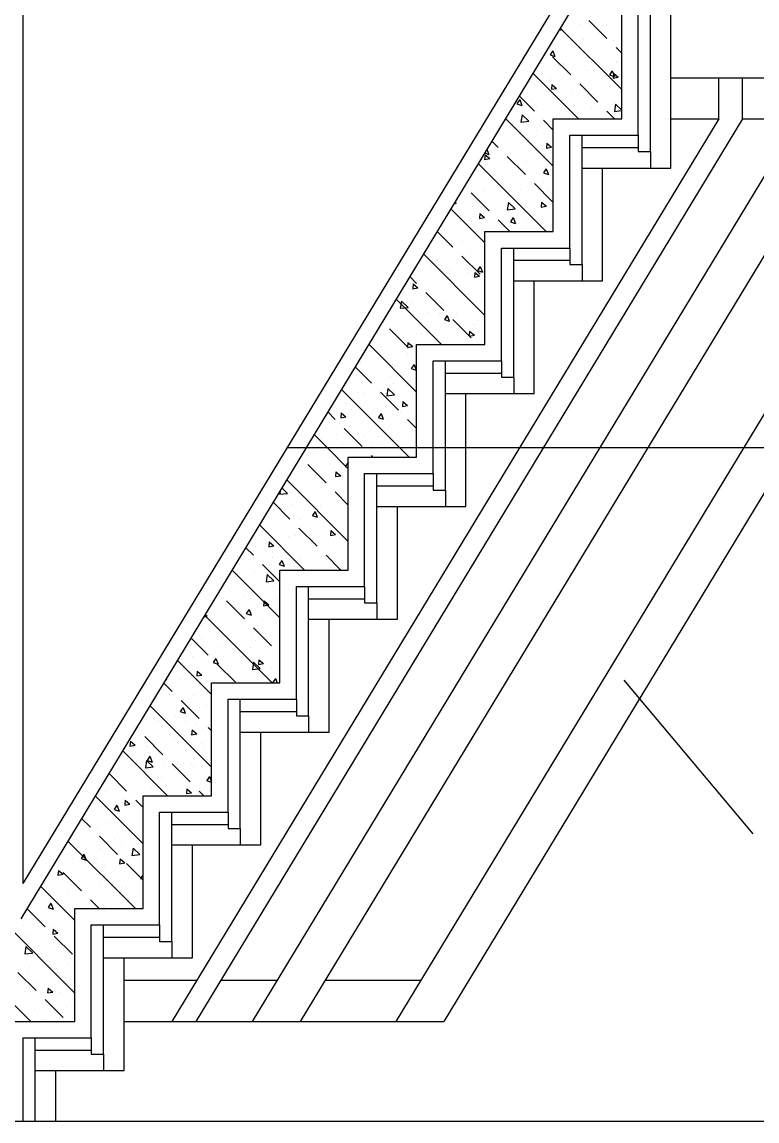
# Model space of a CAD drawing. Extents: x 3907.4 to 3911.57, y -3054.42 to -3053.7.
# Drawn here: x 3911.3325 to 3911.4222, y -3054.3402 to -3054.2063 of the extents above; entities that cross this region are included whole.
import ezdxf

# ---------------------------------------------------------------- set-up
doc = ezdxf.new("R2010")
doc.units = 0
doc.header["$LTSCALE"] = 2
doc.header["$MEASUREMENT"] = 0
doc.linetypes.add('ACAD_ISO07W100', pattern=[3.5, 0.5, -3])
for name, color, linetype in [('BLK-DOG', 2, 'CONTINUOUS'), ('DUVAR', 7, 'CONTINUOUS'), ('OLÇÜ', 6, 'CONTINUOUS'), ('SıVA', 6, 'CONTINUOUS'), ('TARAMA', 9, 'CONTINUOUS'), ('TEXT', 11, 'CONTINUOUS')]:
    doc.layers.add(name, color=color, linetype=linetype)

msp = doc.modelspace()

# ---------------------------------------------------------------- linework, layer by layer
at = {"layer": 'BLK-DOG'}
for p, q in [((3911.41167, -3054.21307), (3911.45067, -3054.21307)), ((3911.41167, -3054.21307), (3911.45067, -3054.21307)), ((3911.4175, -3054.21807), (3911.4175, -3054.21307)), ((3911.42042, -3054.21807), (3911.42042, -3054.21307)), ((3911.4175, -3054.21807), (3911.35083, -3054.32807)), ((3911.42042, -3054.21807), (3911.35376, -3054.32807)), ((3911.42728, -3054.21807), (3911.36061, -3054.32807)), ((3911.43313, -3054.21807), (3911.36646, -3054.32807)), ((3911.44482, -3054.21807), (3911.37815, -3054.32807)), ((3911.45067, -3054.21807), (3911.384, -3054.32807)), ((3911.41167, -3054.21807), (3911.4175, -3054.21807)), ((3911.42042, -3054.21807), (3911.42728, -3054.21807)), ((3911.345, -3054.32307), (3911.35386, -3054.32307)), ((3911.35679, -3054.32307), (3911.36364, -3054.32307)), ((3911.36949, -3054.32307), (3911.38118, -3054.32307)), ((3911.345, -3054.32807), (3911.384, -3054.32807))]:
    msp.add_line(p, q, dxfattribs=at)
at = {"layer": 'DUVAR', "color": 4}
for p, q in [((3911.40567, -3054.21807), (3911.40567, -3054.15307)), ((3911.40067, -3054.20292), (3911.3324, -3054.31557)), ((3911.39733, -3054.23182), (3911.39733, -3054.21807)), ((3911.39733, -3054.21807), (3911.40567, -3054.21807)), ((3911.389, -3054.24557), (3911.389, -3054.23182)), ((3911.389, -3054.23182), (3911.39733, -3054.23182)), ((3911.38067, -3054.25932), (3911.38067, -3054.24557)), ((3911.38067, -3054.24557), (3911.389, -3054.24557)), ((3911.37233, -3054.27307), (3911.37233, -3054.25932)), ((3911.37233, -3054.25932), (3911.38067, -3054.25932)), ((3911.364, -3054.28682), (3911.364, -3054.27307)), ((3911.364, -3054.27307), (3911.37233, -3054.27307)), ((3911.35567, -3054.30057), (3911.35567, -3054.28682)), ((3911.35567, -3054.28682), (3911.364, -3054.28682)), ((3911.34733, -3054.31432), (3911.34733, -3054.30057)), ((3911.34733, -3054.30057), (3911.35567, -3054.30057)), ((3911.339, -3054.32807), (3911.339, -3054.31432)), ((3911.339, -3054.31432), (3911.34733, -3054.31432)), ((3911.33067, -3054.32807), (3911.339, -3054.32807))]:
    msp.add_line(p, q, dxfattribs=at)
at = {"layer": 'DUVAR', "color": 3}
for p, q in [((3911.40917, -3054.22207), (3911.40917, -3054.16757)), ((3911.40083, -3054.23582), (3911.40083, -3054.22007)), ((3911.40767, -3054.22007), (3911.40767, -3054.22207)), ((3911.40767, -3054.22007), (3911.40767, -3054.22207)), ((3911.40083, -3054.22157), (3911.40767, -3054.22157)), ((3911.40767, -3054.22207), (3911.40917, -3054.22207)), ((3911.40767, -3054.22207), (3911.40917, -3054.22207)), ((3911.3925, -3054.24957), (3911.3925, -3054.23382)), ((3911.39933, -3054.23382), (3911.39933, -3054.23582)), ((3911.39933, -3054.23382), (3911.39933, -3054.23582)), ((3911.3925, -3054.23532), (3911.39933, -3054.23532)), ((3911.39933, -3054.23582), (3911.40083, -3054.23582)), ((3911.39933, -3054.23582), (3911.40083, -3054.23582)), ((3911.38417, -3054.26332), (3911.38417, -3054.24757)), ((3911.391, -3054.24757), (3911.391, -3054.24957)), ((3911.391, -3054.24757), (3911.391, -3054.24957)), ((3911.38417, -3054.24907), (3911.391, -3054.24907)), ((3911.391, -3054.24957), (3911.3925, -3054.24957)), ((3911.391, -3054.24957), (3911.3925, -3054.24957)), ((3911.37583, -3054.27707), (3911.37583, -3054.26132)), ((3911.38267, -3054.26132), (3911.38267, -3054.26332)), ((3911.38267, -3054.26132), (3911.38267, -3054.26332)), ((3911.37583, -3054.26282), (3911.38267, -3054.26282)), ((3911.38267, -3054.26332), (3911.38417, -3054.26332)), ((3911.38267, -3054.26332), (3911.38417, -3054.26332)), ((3911.3675, -3054.29082), (3911.3675, -3054.27507)), ((3911.37433, -3054.27507), (3911.37433, -3054.27707)), ((3911.37433, -3054.27507), (3911.37433, -3054.27707)), ((3911.3675, -3054.27657), (3911.37433, -3054.27657)), ((3911.37433, -3054.27707), (3911.37583, -3054.27707)), ((3911.37433, -3054.27707), (3911.37583, -3054.27707)), ((3911.35917, -3054.30457), (3911.35917, -3054.28882)), ((3911.366, -3054.28882), (3911.366, -3054.29082)), ((3911.366, -3054.28882), (3911.366, -3054.29082)), ((3911.35917, -3054.29032), (3911.366, -3054.29032)), ((3911.366, -3054.29082), (3911.3675, -3054.29082)), ((3911.366, -3054.29082), (3911.3675, -3054.29082)), ((3911.35083, -3054.31832), (3911.35083, -3054.30257)), ((3911.35767, -3054.30257), (3911.35767, -3054.30457)), ((3911.35767, -3054.30257), (3911.35767, -3054.30457)), ((3911.35083, -3054.30407), (3911.35767, -3054.30407)), ((3911.35767, -3054.30457), (3911.35917, -3054.30457)), ((3911.35767, -3054.30457), (3911.35917, -3054.30457)), ((3911.3425, -3054.33207), (3911.3425, -3054.31632)), ((3911.34933, -3054.31632), (3911.34933, -3054.31832)), ((3911.34933, -3054.31632), (3911.34933, -3054.31832)), ((3911.3425, -3054.31782), (3911.34933, -3054.31782)), ((3911.34933, -3054.31832), (3911.35083, -3054.31832)), ((3911.34933, -3054.31832), (3911.35083, -3054.31832)), ((3911.33417, -3054.34022), (3911.33417, -3054.33007)), ((3911.341, -3054.33007), (3911.341, -3054.33207)), ((3911.341, -3054.33007), (3911.341, -3054.33207)), ((3911.33417, -3054.33157), (3911.341, -3054.33157)), ((3911.341, -3054.33207), (3911.3425, -3054.33207)), ((3911.341, -3054.33207), (3911.3425, -3054.33207))]:
    msp.add_line(p, q, dxfattribs=at)
at = {"layer": 'DUVAR', "color": 2}
for p, q in [((3911.41167, -3054.22407), (3911.41167, -3054.16757)), ((3911.40917, -3054.22207), (3911.40917, -3054.22407)), ((3911.40917, -3054.22207), (3911.40917, -3054.22407)), ((3911.40083, -3054.22407), (3911.41167, -3054.22407)), ((3911.40333, -3054.23782), (3911.40333, -3054.22407)), ((3911.40083, -3054.23582), (3911.40083, -3054.23782)), ((3911.40083, -3054.23582), (3911.40083, -3054.23782)), ((3911.3925, -3054.23782), (3911.40333, -3054.23782)), ((3911.395, -3054.25157), (3911.395, -3054.23782)), ((3911.3925, -3054.24957), (3911.3925, -3054.25157)), ((3911.3925, -3054.24957), (3911.3925, -3054.25157)), ((3911.38417, -3054.25157), (3911.395, -3054.25157)), ((3911.38667, -3054.26532), (3911.38667, -3054.25157)), ((3911.38417, -3054.26332), (3911.38417, -3054.26532)), ((3911.38417, -3054.26332), (3911.38417, -3054.26532)), ((3911.37583, -3054.26532), (3911.38667, -3054.26532)), ((3911.37833, -3054.27907), (3911.37833, -3054.26532)), ((3911.37583, -3054.27707), (3911.37583, -3054.27907)), ((3911.37583, -3054.27707), (3911.37583, -3054.27907)), ((3911.3675, -3054.27907), (3911.37833, -3054.27907)), ((3911.37, -3054.29282), (3911.37, -3054.27907)), ((3911.3675, -3054.29082), (3911.3675, -3054.29282)), ((3911.3675, -3054.29082), (3911.3675, -3054.29282)), ((3911.35917, -3054.29282), (3911.37, -3054.29282)), ((3911.36167, -3054.30657), (3911.36167, -3054.29282)), ((3911.35917, -3054.30457), (3911.35917, -3054.30657)), ((3911.35917, -3054.30457), (3911.35917, -3054.30657)), ((3911.35083, -3054.30657), (3911.36167, -3054.30657)), ((3911.35333, -3054.32032), (3911.35333, -3054.30657)), ((3911.35083, -3054.31832), (3911.35083, -3054.32032)), ((3911.35083, -3054.31832), (3911.35083, -3054.32032)), ((3911.3425, -3054.32032), (3911.35333, -3054.32032)), ((3911.345, -3054.33407), (3911.345, -3054.32032)), ((3911.3425, -3054.33207), (3911.3425, -3054.33407)), ((3911.3425, -3054.33207), (3911.3425, -3054.33407)), ((3911.33417, -3054.33407), (3911.345, -3054.33407)), ((3911.33667, -3054.34022), (3911.33667, -3054.33407))]:
    msp.add_line(p, q, dxfattribs=at)
at = {"layer": 'OLÇÜ', "color": 6}
for p, q in [((3911.40387, -3054.2083), (3911.40166, -3054.20609)), ((3911.40567, -3054.21451), (3911.39818, -3054.20702)), ((3911.40567, -3054.21009), (3911.40498, -3054.2094)), ((3911.39945, -3054.21272), (3911.39724, -3054.21051)), ((3911.40039, -3054.21807), (3911.39484, -3054.21253)), ((3911.40277, -3054.21603), (3911.40056, -3054.21382)), ((3911.39503, -3054.21714), (3911.39318, -3054.21528)), ((3911.39733, -3054.22386), (3911.39151, -3054.21803)), ((3911.39733, -3054.21944), (3911.39614, -3054.21824)), ((3911.40481, -3054.21807), (3911.40387, -3054.21714)), ((3911.39061, -3054.22155), (3911.38984, -3054.22078)), ((3911.39646, -3054.23182), (3911.38817, -3054.22353)), ((3911.39393, -3054.22487), (3911.39172, -3054.22266)), ((3911.39724, -3054.22818), (3911.39503, -3054.22597)), ((3911.38951, -3054.22929), (3911.3873, -3054.22708)), ((3911.389, -3054.2332), (3911.38484, -3054.22904)), ((3911.39204, -3054.23182), (3911.39061, -3054.23039)), ((3911.38509, -3054.23371), (3911.38317, -3054.23179)), ((3911.389, -3054.24204), (3911.3815, -3054.23454)), ((3911.3884, -3054.23702), (3911.38619, -3054.23481)), ((3911.38067, -3054.23813), (3911.37984, -3054.23729)), ((3911.38398, -3054.24144), (3911.38177, -3054.23923)), ((3911.38369, -3054.24557), (3911.37817, -3054.24004)), ((3911.37956, -3054.24586), (3911.37736, -3054.24365)), ((3911.3873, -3054.24476), (3911.38509, -3054.24255)), ((3911.38067, -3054.25138), (3911.37483, -3054.24555)), ((3911.37515, -3054.25028), (3911.37316, -3054.2483)), ((3911.37863, -3054.25818), (3911.3715, -3054.25105)), ((3911.37846, -3054.2536), (3911.37625, -3054.25139)), ((3911.37073, -3054.2547), (3911.36983, -3054.2538)), ((3911.37404, -3054.25801), (3911.37183, -3054.25581)), ((3911.38067, -3054.2558), (3911.37956, -3054.2547)), ((3911.36979, -3054.25818), (3911.36816, -3054.25656)), ((3911.37233, -3054.26073), (3911.36979, -3054.25818)), ((3911.37976, -3054.25932), (3911.37863, -3054.25818)), ((3911.37534, -3054.25932), (3911.37515, -3054.25912)), ((3911.36962, -3054.26243), (3911.36741, -3054.26022)), ((3911.37233, -3054.26957), (3911.36483, -3054.26206)), ((3911.37233, -3054.26515), (3911.37073, -3054.26354)), ((3911.3652, -3054.26685), (3911.36316, -3054.26481)), ((3911.367, -3054.27307), (3911.36149, -3054.26756)), ((3911.36852, -3054.27017), (3911.36631, -3054.26796)), ((3911.36078, -3054.27127), (3911.35982, -3054.27031)), ((3911.37142, -3054.27307), (3911.36962, -3054.27127)), ((3911.364, -3054.27891), (3911.35816, -3054.27307)), ((3911.364, -3054.27449), (3911.36189, -3054.27238)), ((3911.35968, -3054.27901), (3911.35747, -3054.2768)), ((3911.36307, -3054.28682), (3911.35482, -3054.27857)), ((3911.36299, -3054.28232), (3911.36078, -3054.28011)), ((3911.35526, -3054.28343), (3911.35315, -3054.28132)), ((3911.35567, -3054.28825), (3911.35148, -3054.28407)), ((3911.35857, -3054.28674), (3911.35636, -3054.28453)), ((3911.35084, -3054.28785), (3911.34982, -3054.28682)), ((3911.35415, -3054.29116), (3911.35194, -3054.28895)), ((3911.35567, -3054.29709), (3911.34815, -3054.28958)), ((3911.35567, -3054.29267), (3911.35526, -3054.29227)), ((3911.34973, -3054.29558), (3911.34752, -3054.29337)), ((3911.3503, -3054.30057), (3911.34481, -3054.29508)), ((3911.35305, -3054.29889), (3911.35084, -3054.29668)), ((3911.34531, -3054.3), (3911.34315, -3054.29783)), ((3911.35472, -3054.30057), (3911.35415, -3054.3)), ((3911.34733, -3054.30644), (3911.34148, -3054.30058)), ((3911.34733, -3054.30202), (3911.34642, -3054.3011)), ((3911.34089, -3054.30442), (3911.33981, -3054.30333)), ((3911.34638, -3054.31432), (3911.33814, -3054.30609)), ((3911.34421, -3054.30773), (3911.342, -3054.30552)), ((3911.33648, -3054.30884), (3911.33648, -3054.30884)), ((3911.34733, -3054.31086), (3911.34531, -3054.30884)), ((3911.33979, -3054.31215), (3911.33758, -3054.30994)), ((3911.339, -3054.31578), (3911.33481, -3054.31159)), ((3911.34196, -3054.31432), (3911.34089, -3054.31326)), ((3911.33537, -3054.31657), (3911.33316, -3054.31436)), ((3911.33361, -3054.32807), (3911.32111, -3054.31557)), ((3911.339, -3054.32462), (3911.32995, -3054.31557)), ((3911.33869, -3054.31989), (3911.33648, -3054.31768)), ((3911.33427, -3054.32431), (3911.33206, -3054.3221)), ((3911.33758, -3054.32762), (3911.33537, -3054.32541))]:
    msp.add_line(p, q, dxfattribs=at)
at = {"layer": 'SıVA'}
for p, q in [((3911.33267, -3054.16507), (3911.33267, -3054.31126)), ((3911.40767, -3054.22007), (3911.40767, -3054.16757)), ((3911.39867, -3054.20236), (3911.33267, -3054.31126)), ((3911.39933, -3054.23382), (3911.39933, -3054.22007)), ((3911.39933, -3054.22007), (3911.40767, -3054.22007)), ((3911.391, -3054.24757), (3911.391, -3054.23382)), ((3911.391, -3054.23382), (3911.39933, -3054.23382)), ((3911.38267, -3054.26132), (3911.38267, -3054.24757)), ((3911.38267, -3054.24757), (3911.391, -3054.24757)), ((3911.37433, -3054.27507), (3911.37433, -3054.26132)), ((3911.37433, -3054.26132), (3911.38267, -3054.26132)), ((3911.366, -3054.28882), (3911.366, -3054.27507)), ((3911.366, -3054.27507), (3911.37433, -3054.27507)), ((3911.35767, -3054.30257), (3911.35767, -3054.28882)), ((3911.35767, -3054.28882), (3911.366, -3054.28882)), ((3911.34933, -3054.31632), (3911.34933, -3054.30257)), ((3911.34933, -3054.30257), (3911.35767, -3054.30257)), ((3911.341, -3054.33007), (3911.341, -3054.31632)), ((3911.341, -3054.31632), (3911.34933, -3054.31632)), ((3911.33267, -3054.33007), (3911.33267, -3054.34022)), ((3911.33267, -3054.33007), (3911.341, -3054.33007))]:
    msp.add_line(p, q, dxfattribs=at)
at = {"layer": 'TARAMA', "color": 2}
for p, q in [((3911.39804, -3054.20726), (3911.39836, -3054.2072)), ((3911.39818, -3054.20703), (3911.39837, -3054.20719)), ((3911.40052, -3054.20653), (3911.40052, -3054.20653)), ((3911.40274, -3054.20691), (3911.40274, -3054.20691)), ((3911.40385, -3054.20666), (3911.40385, -3054.20666)), ((3911.40106, -3054.2084), (3911.40106, -3054.2084)), ((3911.40468, -3054.20853), (3911.40468, -3054.20853)), ((3911.39727, -3054.20977), (3911.39693, -3054.21027)), ((3911.39693, -3054.21027), (3911.39753, -3054.21048)), ((3911.39727, -3054.20977), (3911.39753, -3054.21048)), ((3911.39762, -3054.20956), (3911.39762, -3054.20956)), ((3911.39987, -3054.20926), (3911.39987, -3054.20926)), ((3911.40055, -3054.20931), (3911.40055, -3054.20931)), ((3911.39794, -3054.21161), (3911.39794, -3054.21161)), ((3911.39853, -3054.21137), (3911.39853, -3054.21137)), ((3911.40498, -3054.21121), (3911.40498, -3054.21121)), ((3911.40501, -3054.21103), (3911.40501, -3054.21103)), ((3911.40127, -3054.21173), (3911.40127, -3054.21173)), ((3911.40156, -3054.21219), (3911.40156, -3054.21219)), ((3911.40375, -3054.21275), (3911.40375, -3054.21275)), ((3911.40452, -3054.21221), (3911.40418, -3054.21271)), ((3911.40418, -3054.21271), (3911.40478, -3054.21291)), ((3911.40452, -3054.21221), (3911.40479, -3054.21291)), ((3911.4046, -3054.21185), (3911.4046, -3054.21185)), ((3911.40463, -3054.2131), (3911.40526, -3054.21298)), ((3911.40469, -3054.2125), (3911.40464, -3054.2131)), ((3911.40469, -3054.2125), (3911.40526, -3054.21298)), ((3911.39451, -3054.21324), (3911.39451, -3054.21324)), ((3911.39705, -3054.21313), (3911.39705, -3054.21313)), ((3911.39717, -3054.21389), (3911.39711, -3054.21448)), ((3911.39717, -3054.21389), (3911.39774, -3054.21437)), ((3911.39711, -3054.21448), (3911.39774, -3054.21437)), ((3911.39965, -3054.2146), (3911.39965, -3054.2146)), ((3911.40155, -3054.21514), (3911.40155, -3054.21514)), ((3911.40551, -3054.21482), (3911.40551, -3054.21482)), ((3911.39324, -3054.21574), (3911.3929, -3054.21624)), ((3911.3929, -3054.21624), (3911.3935, -3054.21644)), ((3911.39324, -3054.21574), (3911.39351, -3054.21644)), ((3911.39484, -3054.21575), (3911.39484, -3054.21575)), ((3911.39531, -3054.21662), (3911.39531, -3054.21662)), ((3911.39831, -3054.21671), (3911.39831, -3054.21671)), ((3911.39845, -3054.21588), (3911.39845, -3054.21588)), ((3911.39864, -3054.21674), (3911.39864, -3054.21674)), ((3911.40197, -3054.21686), (3911.40197, -3054.21686)), ((3911.40476, -3054.21655), (3911.40476, -3054.21655)), ((3911.40491, -3054.21628), (3911.40478, -3054.21717)), ((3911.40491, -3054.21628), (3911.40567, -3054.217)), ((3911.4053, -3054.21698), (3911.4053, -3054.21698)), ((3911.39352, -3054.2176), (3911.39338, -3054.21849)), ((3911.39352, -3054.2176), (3911.39433, -3054.21838)), ((3911.39434, -3054.21795), (3911.39434, -3054.21795)), ((3911.40477, -3054.21717), (3911.40567, -3054.21706)), ((3911.39208, -3054.21855), (3911.39208, -3054.21855)), ((3911.39338, -3054.21849), (3911.39433, -3054.21838)), ((3911.39533, -3054.21954), (3911.39533, -3054.21954)), ((3911.38989, -3054.22094), (3911.38989, -3054.22094)), ((3911.38896, -3054.22224), (3911.38948, -3054.22241)), ((3911.38924, -3054.22178), (3911.38948, -3054.22241)), ((3911.39262, -3054.22155), (3911.39262, -3054.22155)), ((3911.39595, -3054.22167), (3911.39595, -3054.22167)), ((3911.39648, -3054.22166), (3911.39711, -3054.22154)), ((3911.39654, -3054.22106), (3911.39649, -3054.22166)), ((3911.39654, -3054.22106), (3911.39711, -3054.22154)), ((3911.38861, -3054.22309), (3911.38861, -3054.22309)), ((3911.38902, -3054.22245), (3911.38896, -3054.22304)), ((3911.38896, -3054.22304), (3911.38959, -3054.22293)), ((3911.38902, -3054.22245), (3911.38959, -3054.22293)), ((3911.39222, -3054.22322), (3911.39222, -3054.22322)), ((3911.39411, -3054.22329), (3911.39411, -3054.22329)), ((3911.39309, -3054.22438), (3911.39309, -3054.22438)), ((3911.39646, -3054.22415), (3911.39613, -3054.22464)), ((3911.39613, -3054.22464), (3911.39673, -3054.22485)), ((3911.39646, -3054.22415), (3911.39673, -3054.22485)), ((3911.39255, -3054.22572), (3911.39255, -3054.22572)), ((3911.39617, -3054.22585), (3911.39617, -3054.22585)), ((3911.38672, -3054.2265), (3911.38672, -3054.2265)), ((3911.38878, -3054.22668), (3911.38878, -3054.22668)), ((3911.38911, -3054.22688), (3911.38911, -3054.22688)), ((3911.39004, -3054.22662), (3911.39004, -3054.22662)), ((3911.39089, -3054.22678), (3911.39089, -3054.22678)), ((3911.39337, -3054.22674), (3911.39337, -3054.22674)), ((3911.3967, -3054.22686), (3911.3967, -3054.22686)), ((3911.38527, -3054.22832), (3911.38545, -3054.22838)), ((3911.38537, -3054.22816), (3911.38546, -3054.22838)), ((3911.38744, -3054.22879), (3911.38744, -3054.22879)), ((3911.39186, -3054.22828), (3911.39172, -3054.22917)), ((3911.39186, -3054.22828), (3911.39267, -3054.22906)), ((3911.39389, -3054.22863), (3911.39389, -3054.22863)), ((3911.39591, -3054.22823), (3911.39586, -3054.22883)), ((3911.39586, -3054.22883), (3911.39648, -3054.22871)), ((3911.39591, -3054.22823), (3911.39649, -3054.22871)), ((3911.3965, -3054.22835), (3911.3965, -3054.22835)), ((3911.38833, -3054.23022), (3911.38896, -3054.2301)), ((3911.38839, -3054.22962), (3911.38834, -3054.23022)), ((3911.38839, -3054.22962), (3911.38896, -3054.2301)), ((3911.39172, -3054.22917), (3911.39267, -3054.22906)), ((3911.39244, -3054.23012), (3911.3921, -3054.23061)), ((3911.39244, -3054.23012), (3911.39271, -3054.23082)), ((3911.39305, -3054.22951), (3911.39305, -3054.22951)), ((3911.39409, -3054.23021), (3911.39409, -3054.23021)), ((3911.38409, -3054.23151), (3911.38409, -3054.23151)), ((3911.38599, -3054.23056), (3911.38599, -3054.23056)), ((3911.38739, -3054.23059), (3911.38739, -3054.23059)), ((3911.38742, -3054.23163), (3911.38742, -3054.23163)), ((3911.3921, -3054.23061), (3911.3927, -3054.23082)), ((3911.38632, -3054.23307), (3911.38632, -3054.23307)), ((3911.38855, -3054.23202), (3911.38855, -3054.23202)), ((3911.39075, -3054.23176), (3911.39075, -3054.23176)), ((3911.38288, -3054.23422), (3911.38288, -3054.23422)), ((3911.38721, -3054.23413), (3911.38721, -3054.23413)), ((3911.38324, -3054.23537), (3911.38324, -3054.23537)), ((3911.3814, -3054.23644), (3911.3814, -3054.23644)), ((3911.38242, -3054.23601), (3911.38242, -3054.23601)), ((3911.38473, -3054.23656), (3911.38473, -3054.23656)), ((3911.38682, -3054.23686), (3911.38682, -3054.23686)), ((3911.38776, -3054.23679), (3911.38771, -3054.23739)), ((3911.38776, -3054.23679), (3911.38834, -3054.23727)), ((3911.38806, -3054.23668), (3911.38806, -3054.23668)), ((3911.38807, -3054.23658), (3911.38868, -3054.23678)), ((3911.38841, -3054.23608), (3911.38808, -3054.23658)), ((3911.38839, -3054.23643), (3911.38839, -3054.23643)), ((3911.38841, -3054.23608), (3911.38868, -3054.23678)), ((3911.37976, -3054.23791), (3911.37976, -3054.23791)), ((3911.38024, -3054.23818), (3911.38019, -3054.23878)), ((3911.38023, -3054.23841), (3911.38023, -3054.23841)), ((3911.38024, -3054.23818), (3911.38081, -3054.23866)), ((3911.38771, -3054.23739), (3911.38833, -3054.23727)), ((3911.38833, -3054.23736), (3911.38833, -3054.23736)), ((3911.38018, -3054.23878), (3911.38081, -3054.23866)), ((3911.38698, -3054.23947), (3911.38698, -3054.23947)), ((3911.37881, -3054.24028), (3911.37867, -3054.24116)), ((3911.37867, -3054.24116), (3911.37962, -3054.24105)), ((3911.37881, -3054.24028), (3911.37962, -3054.24105)), ((3911.38009, -3054.24041), (3911.38009, -3054.24041)), ((3911.38302, -3054.24071), (3911.38302, -3054.24071)), ((3911.38371, -3054.24054), (3911.38371, -3054.24054)), ((3911.37882, -3054.24151), (3911.37882, -3054.24151)), ((3911.38215, -3054.24164), (3911.38215, -3054.24164)), ((3911.38343, -3054.24185), (3911.38343, -3054.24185)), ((3911.38439, -3054.24205), (3911.38405, -3054.24255)), ((3911.38439, -3054.24205), (3911.38465, -3054.24275)), ((3911.38548, -3054.24176), (3911.38548, -3054.24176)), ((3911.38881, -3054.24188), (3911.38881, -3054.24188)), ((3911.38404, -3054.24304), (3911.38404, -3054.24304)), ((3911.38405, -3054.24255), (3911.38465, -3054.24275)), ((3911.38765, -3054.24317), (3911.38765, -3054.24317)), ((3911.3881, -3054.24269), (3911.3881, -3054.24269)), ((3911.37768, -3054.2441), (3911.37768, -3054.2441)), ((3911.38059, -3054.2442), (3911.38059, -3054.2442)), ((3911.38123, -3054.24424), (3911.38123, -3054.24424)), ((3911.38676, -3054.2448), (3911.38676, -3054.2448)), ((3911.38713, -3054.24396), (3911.38708, -3054.24456)), ((3911.38708, -3054.24456), (3911.38771, -3054.24445)), ((3911.38713, -3054.24396), (3911.38771, -3054.24445)), ((3911.37634, -3054.2462), (3911.37634, -3054.2462)), ((3911.37961, -3054.24535), (3911.37956, -3054.24595)), ((3911.37956, -3054.24595), (3911.38018, -3054.24583)), ((3911.37961, -3054.24535), (3911.38019, -3054.24583)), ((3911.37387, -3054.24776), (3911.37387, -3054.24776)), ((3911.3762, -3054.24653), (3911.3762, -3054.24653)), ((3911.37953, -3054.24665), (3911.37953, -3054.24665)), ((3911.37748, -3054.24789), (3911.37748, -3054.24789)), ((3911.37773, -3054.24806), (3911.37773, -3054.24806)), ((3911.38036, -3054.24802), (3911.38002, -3054.24852)), ((3911.38002, -3054.24852), (3911.38063, -3054.24872)), ((3911.38036, -3054.24802), (3911.38063, -3054.24872)), ((3911.37746, -3054.24943), (3911.37746, -3054.24943)), ((3911.37781, -3054.25039), (3911.37781, -3054.25039)), ((3911.37351, -3054.25146), (3911.37351, -3054.25146)), ((3911.37436, -3054.25155), (3911.37436, -3054.25155)), ((3911.37611, -3054.25154), (3911.37611, -3054.25154)), ((3911.37684, -3054.25158), (3911.37684, -3054.25158)), ((3911.37701, -3054.25184), (3911.37796, -3054.25173)), ((3911.37715, -3054.25095), (3911.37702, -3054.25184)), ((3911.37715, -3054.25095), (3911.37797, -3054.25173)), ((3911.38017, -3054.2517), (3911.38017, -3054.2517)), ((3911.37215, -3054.25278), (3911.37215, -3054.25278)), ((3911.37898, -3054.25252), (3911.37893, -3054.25312)), ((3911.37893, -3054.25312), (3911.37956, -3054.25301)), ((3911.37898, -3054.25252), (3911.37956, -3054.25301)), ((3911.37146, -3054.25391), (3911.37141, -3054.25451)), ((3911.37141, -3054.25451), (3911.37203, -3054.25439)), ((3911.37146, -3054.25391), (3911.37204, -3054.25439)), ((3911.37276, -3054.25348), (3911.37276, -3054.25348)), ((3911.37599, -3054.25449), (3911.3766, -3054.25469)), ((3911.37633, -3054.25399), (3911.376, -3054.25449)), ((3911.37633, -3054.25399), (3911.3766, -3054.25469)), ((3911.37831, -3054.25418), (3911.37831, -3054.25418)), ((3911.37873, -3054.25389), (3911.37873, -3054.25389)), ((3911.37125, -3054.25523), (3911.37125, -3054.25523)), ((3911.37723, -3054.25477), (3911.37723, -3054.25477)), ((3911.37057, -3054.25588), (3911.37057, -3054.25588)), ((3911.37093, -3054.25653), (3911.37093, -3054.25653)), ((3911.37426, -3054.25665), (3911.37426, -3054.25665)), ((3911.37589, -3054.25688), (3911.37589, -3054.25688)), ((3911.37759, -3054.25677), (3911.37759, -3054.25677)), ((3911.37158, -3054.25773), (3911.37158, -3054.25773)), ((3911.37192, -3054.25812), (3911.37192, -3054.25812)), ((3911.3752, -3054.25786), (3911.3752, -3054.25786)), ((3911.36707, -3054.25969), (3911.36707, -3054.25969)), ((3911.36814, -3054.25889), (3911.36814, -3054.25889)), ((3911.37377, -3054.25931), (3911.37377, -3054.25931)), ((3911.37083, -3054.26108), (3911.37078, -3054.26168)), ((3911.37083, -3054.26108), (3911.37141, -3054.26157)), ((3911.37231, -3054.25996), (3911.37197, -3054.26046)), ((3911.37197, -3054.26046), (3911.37233, -3054.26058)), ((3911.37231, -3054.25996), (3911.37233, -3054.26003)), ((3911.36659, -3054.26151), (3911.36659, -3054.26151)), ((3911.36831, -3054.26154), (3911.36831, -3054.26154)), ((3911.37078, -3054.26168), (3911.37141, -3054.26157)), ((3911.37157, -3054.26171), (3911.37157, -3054.26171)), ((3911.37163, -3054.26166), (3911.37163, -3054.26166)), ((3911.37208, -3054.26152), (3911.37208, -3054.26152)), ((3911.36396, -3054.26384), (3911.36491, -3054.26373)), ((3911.36404, -3054.26336), (3911.36397, -3054.26384)), ((3911.36422, -3054.26306), (3911.36491, -3054.26372)), ((3911.36502, -3054.26257), (3911.36502, -3054.26257)), ((3911.36525, -3054.26362), (3911.36525, -3054.26362)), ((3911.3717, -3054.26346), (3911.3717, -3054.26346)), ((3911.36535, -3054.26508), (3911.36535, -3054.26508)), ((3911.36897, -3054.26521), (3911.36897, -3054.26521)), ((3911.36229, -3054.26635), (3911.36229, -3054.26635)), ((3911.36562, -3054.26647), (3911.36562, -3054.26647)), ((3911.36794, -3054.26643), (3911.36855, -3054.26663)), ((3911.36828, -3054.26593), (3911.36795, -3054.26643)), ((3911.36807, -3054.26553), (3911.36807, -3054.26553)), ((3911.36828, -3054.26593), (3911.36855, -3054.26663)), ((3911.36636, -3054.26685), (3911.36636, -3054.26685)), ((3911.36895, -3054.26659), (3911.36895, -3054.26659)), ((3911.3693, -3054.26771), (3911.3693, -3054.26771)), ((3911.37227, -3054.26671), (3911.37227, -3054.26671)), ((3911.36502, -3054.26896), (3911.36502, -3054.26896)), ((3911.36585, -3054.26887), (3911.36585, -3054.26887)), ((3911.37015, -3054.26885), (3911.37078, -3054.26874)), ((3911.37021, -3054.26826), (3911.37016, -3054.26885)), ((3911.37021, -3054.26826), (3911.37078, -3054.26874)), ((3911.37147, -3054.2688), (3911.37147, -3054.2688)), ((3911.36105, -3054.2702), (3911.36105, -3054.2702)), ((3911.36269, -3054.26964), (3911.36263, -3054.27024)), ((3911.36263, -3054.27024), (3911.36326, -3054.27013)), ((3911.36269, -3054.26964), (3911.36326, -3054.27013)), ((3911.35971, -3054.27142), (3911.35971, -3054.27142)), ((3911.36304, -3054.27154), (3911.36304, -3054.27154)), ((3911.3631, -3054.27095), (3911.3631, -3054.27095)), ((3911.36425, -3054.2719), (3911.36392, -3054.2724)), ((3911.36425, -3054.2719), (3911.36452, -3054.2726)), ((3911.36637, -3054.27166), (3911.36637, -3054.27166)), ((3911.36907, -3054.27136), (3911.36907, -3054.27136)), ((3911.3697, -3054.27179), (3911.3697, -3054.27179)), ((3911.3698, -3054.2715), (3911.3698, -3054.2715)), ((3911.35912, -3054.27242), (3911.35912, -3054.27242)), ((3911.36274, -3054.27255), (3911.36274, -3054.27255)), ((3911.36392, -3054.2724), (3911.36452, -3054.2726)), ((3911.36614, -3054.27219), (3911.36614, -3054.27219)), ((3911.36091, -3054.27334), (3911.36091, -3054.27334)), ((3911.36245, -3054.27362), (3911.36231, -3054.27451)), ((3911.36231, -3054.27451), (3911.36326, -3054.2744)), ((3911.36245, -3054.27362), (3911.36326, -3054.2744)), ((3911.36083, -3054.27554), (3911.36083, -3054.27554)), ((3911.36307, -3054.27505), (3911.36307, -3054.27505)), ((3911.35708, -3054.27643), (3911.35708, -3054.27643)), ((3911.35741, -3054.27716), (3911.35741, -3054.27716)), ((3911.35962, -3054.27621), (3911.35962, -3054.27621)), ((3911.36041, -3054.27656), (3911.36041, -3054.27656)), ((3911.36206, -3054.27682), (3911.36201, -3054.27741)), ((3911.36206, -3054.27682), (3911.36263, -3054.2773)), ((3911.36374, -3054.27668), (3911.36374, -3054.27668)), ((3911.35487, -3054.27848), (3911.35511, -3054.27869)), ((3911.36023, -3054.27787), (3911.35989, -3054.27837)), ((3911.35989, -3054.27837), (3911.36049, -3054.27857)), ((3911.36023, -3054.27787), (3911.3605, -3054.27857)), ((3911.362, -3054.27741), (3911.36263, -3054.2773)), ((3911.3547, -3054.27876), (3911.35511, -3054.27869)), ((3911.35549, -3054.27893), (3911.35549, -3054.27893)), ((3911.35651, -3054.2799), (3911.35651, -3054.2799)), ((3911.36191, -3054.27917), (3911.36191, -3054.27917)), ((3911.36357, -3054.27884), (3911.36357, -3054.27884)), ((3911.35415, -3054.28104), (3911.35415, -3054.28104)), ((3911.3606, -3054.28088), (3911.3606, -3054.28088)), ((3911.35244, -3054.28258), (3911.35244, -3054.28258)), ((3911.3544, -3054.28136), (3911.3544, -3054.28136)), ((3911.35684, -3054.2824), (3911.35684, -3054.2824)), ((3911.35772, -3054.28149), (3911.35772, -3054.28149)), ((3911.36045, -3054.28253), (3911.36045, -3054.28253)), ((3911.36105, -3054.28161), (3911.36105, -3054.28161)), ((3911.35339, -3054.28356), (3911.35339, -3054.28356)), ((3911.3562, -3054.28384), (3911.35587, -3054.28433)), ((3911.3562, -3054.28384), (3911.35647, -3054.28454)), ((3911.35841, -3054.28299), (3911.35841, -3054.28299)), ((3911.35527, -3054.28427), (3911.35527, -3054.28427)), ((3911.35586, -3054.28433), (3911.35647, -3054.28454)), ((3911.36079, -3054.28429), (3911.36065, -3054.28518)), ((3911.36065, -3054.28518), (3911.3616, -3054.28507)), ((3911.36078, -3054.28503), (3911.36078, -3054.28503)), ((3911.36079, -3054.28429), (3911.3616, -3054.28507)), ((3911.36143, -3054.28399), (3911.36138, -3054.28459)), ((3911.36138, -3054.28459), (3911.362, -3054.28447)), ((3911.36143, -3054.28399), (3911.362, -3054.28447)), ((3911.36291, -3054.28501), (3911.36291, -3054.28501)), ((3911.35007, -3054.28641), (3911.35021, -3054.2864)), ((3911.35013, -3054.28632), (3911.35021, -3054.2864)), ((3911.35182, -3054.28644), (3911.35182, -3054.28644)), ((3911.35385, -3054.28597), (3911.35448, -3054.28586)), ((3911.35391, -3054.28538), (3911.35386, -3054.28597)), ((3911.35391, -3054.28538), (3911.35448, -3054.28586)), ((3911.35392, -3054.28638), (3911.35392, -3054.28638)), ((3911.35514, -3054.28656), (3911.35514, -3054.28656)), ((3911.35734, -3054.28619), (3911.35734, -3054.28619)), ((3911.36038, -3054.28621), (3911.36038, -3054.28621)), ((3911.36345, -3054.28627), (3911.36312, -3054.28677)), ((3911.36345, -3054.28627), (3911.36366, -3054.28682)), ((3911.34996, -3054.28762), (3911.34996, -3054.28762)), ((3911.35028, -3054.28724), (3911.35028, -3054.28724)), ((3911.35847, -3054.28668), (3911.35847, -3054.28668)), ((3911.3618, -3054.2868), (3911.3618, -3054.2868)), ((3911.36312, -3054.28677), (3911.36327, -3054.28682)), ((3911.35345, -3054.28841), (3911.35345, -3054.28841)), ((3911.35061, -3054.28974), (3911.35061, -3054.28974)), ((3911.35218, -3054.28981), (3911.35184, -3054.2903)), ((3911.35184, -3054.2903), (3911.35244, -3054.29051)), ((3911.35218, -3054.28981), (3911.35245, -3054.29051)), ((3911.35423, -3054.28987), (3911.35423, -3054.28987)), ((3911.35504, -3054.2896), (3911.35504, -3054.2896)), ((3911.34919, -3054.29145), (3911.34919, -3054.29145)), ((3911.35125, -3054.29081), (3911.35125, -3054.29081)), ((3911.35252, -3054.29157), (3911.35252, -3054.29157)), ((3911.3537, -3054.29171), (3911.3537, -3054.29171)), ((3911.34973, -3054.29295), (3911.34973, -3054.29295)), ((3911.35328, -3054.29255), (3911.35323, -3054.29315)), ((3911.35323, -3054.29315), (3911.35385, -3054.29303)), ((3911.35328, -3054.29255), (3911.35386, -3054.29303)), ((3911.35456, -3054.29237), (3911.35456, -3054.29237)), ((3911.3457, -3054.29453), (3911.34633, -3054.29442)), ((3911.34576, -3054.29394), (3911.34571, -3054.29453)), ((3911.34576, -3054.29394), (3911.34633, -3054.29442)), ((3911.34775, -3054.29463), (3911.34775, -3054.29463)), ((3911.35111, -3054.29353), (3911.35111, -3054.29353)), ((3911.35445, -3054.29424), (3911.35445, -3054.29424)), ((3911.34815, -3054.29577), (3911.34781, -3054.29627)), ((3911.34815, -3054.29577), (3911.34842, -3054.29648)), ((3911.35482, -3054.29494), (3911.35482, -3054.29494)), ((3911.34438, -3054.29709), (3911.34438, -3054.29709)), ((3911.3444, -3054.29634), (3911.3444, -3054.29634)), ((3911.3465, -3054.29638), (3911.3465, -3054.29638)), ((3911.34774, -3054.29629), (3911.3476, -3054.29718)), ((3911.3476, -3054.29718), (3911.34855, -3054.29707)), ((3911.34774, -3054.29629), (3911.34855, -3054.29707)), ((3911.34781, -3054.29627), (3911.34842, -3054.29648)), ((3911.348, -3054.29722), (3911.348, -3054.29722)), ((3911.34983, -3054.2965), (3911.34983, -3054.2965)), ((3911.35225, -3054.29664), (3911.35225, -3054.29664)), ((3911.35316, -3054.29662), (3911.35316, -3054.29662)), ((3911.35347, -3054.29705), (3911.35347, -3054.29705)), ((3911.35505, -3054.29616), (3911.35505, -3054.29616)), ((3911.34305, -3054.29845), (3911.34305, -3054.29845)), ((3911.34951, -3054.29829), (3911.34951, -3054.29829)), ((3911.3554, -3054.29821), (3911.35507, -3054.29871)), ((3911.3554, -3054.29821), (3911.35567, -3054.2989)), ((3911.34833, -3054.29972), (3911.34833, -3054.29972)), ((3911.35194, -3054.29985), (3911.35194, -3054.29985)), ((3911.35265, -3054.29972), (3911.3526, -3054.30032)), ((3911.35265, -3054.29972), (3911.35323, -3054.3002)), ((3911.35506, -3054.29871), (3911.35567, -3054.29891)), ((3911.34278, -3054.30005), (3911.34278, -3054.30005)), ((3911.34488, -3054.30088), (3911.34488, -3054.30088)), ((3911.34513, -3054.30111), (3911.34508, -3054.30171)), ((3911.34513, -3054.30111), (3911.34571, -3054.30159)), ((3911.34875, -3054.30046), (3911.34875, -3054.30046)), ((3911.3526, -3054.30032), (3911.35322, -3054.3002)), ((3911.35459, -3054.30028), (3911.35459, -3054.30028)), ((3911.35545, -3054.30008), (3911.35545, -3054.30008)), ((3911.34059, -3054.30244), (3911.34059, -3054.30244)), ((3911.34412, -3054.30174), (3911.34379, -3054.30224)), ((3911.34379, -3054.30224), (3911.34439, -3054.30244)), ((3911.34392, -3054.30145), (3911.34392, -3054.30145)), ((3911.34412, -3054.30174), (3911.34439, -3054.30244)), ((3911.34417, -3054.30168), (3911.34417, -3054.30168)), ((3911.34508, -3054.30171), (3911.3457, -3054.30159)), ((3911.34725, -3054.30157), (3911.34725, -3054.30157)), ((3911.34283, -3054.30379), (3911.34283, -3054.30379)), ((3911.33886, -3054.30503), (3911.33886, -3054.30503)), ((3911.34177, -3054.30456), (3911.34177, -3054.30456)), ((3911.3413, -3054.30646), (3911.3413, -3054.30646)), ((3911.34379, -3054.30588), (3911.34379, -3054.30588)), ((3911.34463, -3054.30658), (3911.34463, -3054.30658)), ((3911.3401, -3054.30771), (3911.33976, -3054.30821)), ((3911.3401, -3054.30771), (3911.34037, -3054.30841)), ((3911.3421, -3054.30706), (3911.3421, -3054.30706)), ((3911.34395, -3054.30702), (3911.34395, -3054.30702)), ((3911.34571, -3054.30719), (3911.34571, -3054.30719)), ((3911.34609, -3054.30696), (3911.34595, -3054.30785)), ((3911.34595, -3054.30785), (3911.3469, -3054.30774)), ((3911.34609, -3054.30696), (3911.3469, -3054.30774)), ((3911.33865, -3054.30822), (3911.33865, -3054.30822)), ((3911.33976, -3054.30821), (3911.34036, -3054.30841)), ((3911.34159, -3054.30827), (3911.34159, -3054.30827)), ((3911.3426, -3054.30913), (3911.3426, -3054.30913)), ((3911.3445, -3054.30828), (3911.34445, -3054.30888)), ((3911.34445, -3054.30888), (3911.34508, -3054.30876)), ((3911.3445, -3054.30828), (3911.34508, -3054.30876)), ((3911.33698, -3054.30967), (3911.33693, -3054.31027)), ((3911.33693, -3054.31027), (3911.33755, -3054.31015)), ((3911.33698, -3054.30967), (3911.33756, -3054.31015)), ((3911.33864, -3054.31037), (3911.33864, -3054.31037)), ((3911.34604, -3054.30969), (3911.34604, -3054.30969)), ((3911.34733, -3054.31017), (3911.34701, -3054.31064)), ((3911.34701, -3054.31064), (3911.34733, -3054.31075)), ((3911.33528, -3054.31127), (3911.33528, -3054.31127)), ((3911.33554, -3054.31191), (3911.33554, -3054.31191)), ((3911.33809, -3054.31209), (3911.33809, -3054.31209)), ((3911.33861, -3054.31139), (3911.33861, -3054.31139)), ((3911.34194, -3054.31151), (3911.34194, -3054.31151)), ((3911.3426, -3054.31085), (3911.3426, -3054.31085)), ((3911.34479, -3054.31171), (3911.34479, -3054.31171)), ((3911.34527, -3054.31164), (3911.34527, -3054.31164)), ((3911.34372, -3054.31236), (3911.34372, -3054.31236)), ((3911.33573, -3054.31418), (3911.33634, -3054.31438)), ((3911.33607, -3054.31368), (3911.33574, -3054.31418)), ((3911.33587, -3054.31441), (3911.33587, -3054.31441)), ((3911.33607, -3054.31368), (3911.33634, -3054.31438)), ((3911.34259, -3054.31411), (3911.34259, -3054.31411)), ((3911.34654, -3054.31348), (3911.34654, -3054.31348)), ((3911.33841, -3054.31571), (3911.33841, -3054.31571)), ((3911.3327, -3054.31634), (3911.3327, -3054.31634)), ((3911.33603, -3054.31647), (3911.33603, -3054.31647)), ((3911.33635, -3054.31684), (3911.3363, -3054.31744)), ((3911.3363, -3054.31744), (3911.33693, -3054.31732)), ((3911.33635, -3054.31684), (3911.33693, -3054.31732)), ((3911.33312, -3054.31751), (3911.33312, -3054.31751)), ((3911.33637, -3054.3182), (3911.33637, -3054.3182)), ((3911.33289, -3054.31985), (3911.33384, -3054.31974)), ((3911.33303, -3054.31896), (3911.3329, -3054.31985)), ((3911.33303, -3054.31896), (3911.33385, -3054.31974)), ((3911.33308, -3054.3191), (3911.33308, -3054.3191)), ((3911.33819, -3054.32105), (3911.33819, -3054.32105)), ((3911.33326, -3054.32188), (3911.33326, -3054.32188)), ((3911.33341, -3054.32148), (3911.33341, -3054.32148)), ((3911.33673, -3054.3216), (3911.33673, -3054.3216)), ((3911.339, -3054.32252), (3911.33896, -3054.32258)), ((3911.33896, -3054.32258), (3911.339, -3054.3226)), ((3911.33413, -3054.32334), (3911.33413, -3054.32334)), ((3911.33573, -3054.32401), (3911.33567, -3054.32461)), ((3911.33573, -3054.32401), (3911.3363, -3054.3245)), ((3911.33285, -3054.32444), (3911.33285, -3054.32444)), ((3911.33358, -3054.32438), (3911.33358, -3054.32438)), ((3911.33567, -3054.32461), (3911.3363, -3054.3245)), ((3911.3372, -3054.32451), (3911.3372, -3054.32451)), ((3911.33405, -3054.32653), (3911.33405, -3054.32653)), ((3911.33737, -3054.32665), (3911.33737, -3054.32665)), ((3911.33796, -3054.32638), (3911.33796, -3054.32638)), ((3911.33527, -3054.32805), (3911.33526, -3054.32807)), ((3911.33527, -3054.32805), (3911.33528, -3054.32807)), ((3911.33753, -3054.32701), (3911.33753, -3054.32701))]:
    msp.add_line(p, q, dxfattribs=at)
at = {"layer": 'TARAMA', "linetype": 'ACAD_ISO07W100', "ltscale": 1.5}
msp.add_line((3911.28701, -3054.34022), (3911.53054, -3054.34022), dxfattribs=at)
at = {"layer": 'TEXT', "color": 3}
for p, q in [((3911.48986, -3054.25818), (3911.36484, -3054.25818)), ((3911.40595, -3054.28648), (3911.42168, -3054.30521))]:
    msp.add_line(p, q, dxfattribs=at)

doc.saveas('drawing.dxf')
